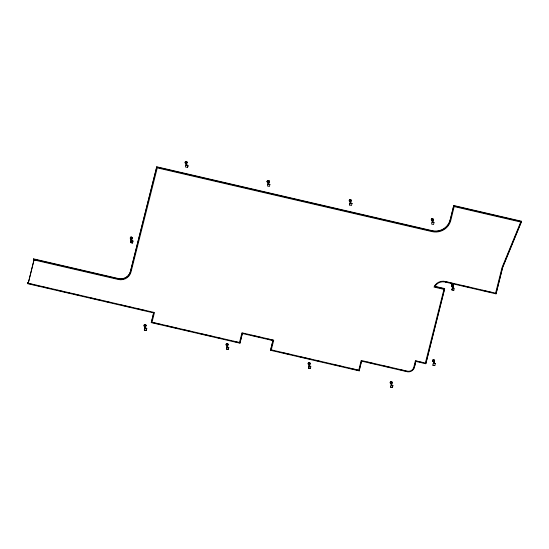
<?xml version="1.0" encoding="UTF-8"?>
<svg xmlns="http://www.w3.org/2000/svg" width="549" height="549" viewBox="0 0 549 549"><rect width="100%" height="100%" fill="white"/><g stroke="black" fill="none" stroke-linecap="round" stroke-linejoin="round"><path stroke-width="0.82" d="M131.623 238.362L131.184 238.211M132.391 238.362L131.465 238.239M145.602 328.556L145.368 325.687L144.888 325.687L146.137 325.687L145.204 325.749C147.228 329.071 143.371 329.009 145.08 325.646M186.255 162.422C188.087 169.723 185.137 160.747 186.351 162.929C184.986 162.971 188.657 162.079 186.296 162.888M186.653 165.276L186.317 162.724M227.416 344.799L226.991 344.944L227.204 344.607M269.284 181.781C268.392 180.937 267.967 182.941 268.337 181.623M268.406 182.007L269.291 181.712M309.279 363.747L309.005 363.5L309.355 366.574L308.95 363.994L310.254 363.754L309.327 363.747C310.652 372.984 309.341 360.343 308.49 364.261M309.821 366.375L309.485 363.761L308.95 363.98M350.578 200.824L350.173 201.133L349.864 199.548L350.187 200.639L351.353 200.749M350.77 203.35L350.392 200.659M392.302 382.866L390.861 383.024M391.725 385.398L390.888 381.562L390.867 383.037M432.736 219.909L431.487 220.362L432.482 219.772L432.111 220.005L432.516 222.599L432.166 219.525L432.523 220.039L432.07 220.176L432.056 219.634M432.056 219.655C433.031 219.092 432.221 221.851 432.955 222.592M433.408 219.778L432.475 219.847M433.436 360.83C433.751 361.818 433.916 360.062 432.811 361.503M433.902 360.878L434.671 360.871L433.751 360.865L434.245 363.486L433.751 360.865M452.699 285.494L453.076 288.184M452.307 285.453L452.856 285.418L452.596 285.727M453.652 285.652L452.548 285.439L452.568 285.857M130.937 238.431L131.52 238.088M132.041 240.922C130.847 238.431 131.561 245.705 131.156 238.033L131.314 238.273M227.06 347.277L227.725 346.989L227.567 347.634M350.674 200.872L350.488 201.208M350.996 203.384L350.605 202.91L350.235 203.404M391.629 382.9L391.252 383.312L391.279 382.914M432.729 219.888L432.454 220.286M433.209 361.022L433.401 360.666M131.458 238.691L131.06 238.685M131.149 238.287L130.909 237.086M131.486 238.458L131.376 238.156M145.361 325.763C143.433 326.147 145.657 326.339 144.888 325.729M227.3 347.538L226.977 344.648M226.888 344.957L227.3 345.06L227.025 344.443M227.279 344.896L228.192 344.724L227.259 344.786L227.609 347.325M268.372 181.76L267.987 181.945L268.337 184.485M268.228 181.568L267.994 181.932L268.372 181.891M350.138 201.016L350.454 203.562M432.749 361.455L433.545 361.139M452.397 286.036C454.908 285.624 451.525 291.533 452.438 285.501M452.74 285.755L453.659 285.576M27.505 283.661L27.594 282.701L27.505 283.661L153.734 312.944L151.291 322.634L239.947 343.2L242.39 333.511L272.997 340.613L270.554 350.303L359.211 370.87L361.599 360.796M454.236 206.335L450.791 220.437A15.509 15.084 -7.8 0 1 432.029 231.623L157.275 167.891L131.039 271.954A10.465 10.177 -7.8 0 1 118.378 279.51L33.516 259.821L33.462 259.444L33.606 258.86L118.474 278.549A9.855 9.58 -7.8 0 0 130.388 271.439L156.774 166.793L432.125 230.662A14.898 14.487 -7.8 0 0 450.139 219.923L453.769 205.518L521.495 221.233L521.55 221.611L502.637 267.651L496.028 293.866L444.608 281.932A9.065 8.818 -7.8 0 0 435.048 286.303L434.877 286.653L444.669 288.925L425.804 363.747L415.868 361.441L415.819 361.064L418.304 361.64M33.516 259.821L33.606 258.86M133.023 241.018L132.549 243.049L130.566 242.589L131.039 240.551C136.776 242.377 128.219 239.083 132.055 241.43L131.63 238.293M130.566 242.589L131.053 240.647M33.661 259.238L118.522 278.926A9.855 9.58 -7.8 0 0 130.442 271.817L156.774 166.793M144.298 329.99L144.771 327.952L146.775 328.508L146.288 330.45L144.298 329.99L146.288 330.45M185.871 164.94L185.397 166.978L187.387 167.438C190.544 164.446 182.241 164.542 187.875 165.496M146.274 330.354L146.775 328.508M187.861 165.407L187.387 167.438M151.291 322.634L153.686 312.566L153.734 312.944M228.816 347.448L228.343 349.487L226.353 349.02L226.833 346.989L228.816 347.448L227.952 348.032M267.933 183.977L267.452 186.015L269.442 186.475L269.916 184.437L267.933 183.977L269.916 184.437M242.335 333.133L239.947 343.2M270.554 350.303L272.949 340.229L267.981 339.083M308.401 367.96L308.888 366.025L310.878 366.485L310.405 368.516L308.401 367.96L310.405 368.516M350.001 203.109L349.514 205.045L349.988 203.013L351.991 203.569L349.988 203.013M308.414 368.056L308.888 366.025M349.5 204.955L351.504 205.511L351.978 203.473M359.362 369.683L361.4 361.606M392.933 385.522L392.46 387.553L390.469 387.093L390.95 385.062L392.933 385.522L392.068 386.105M432.049 222.05L431.576 224.081L433.559 224.541L434.033 222.51L432.049 222.05L434.033 222.51M156.829 167.171L432.18 231.047A14.898 14.487 -7.8 0 0 450.194 220.3L453.769 205.518M415.819 361.064L414.351 367.453A5.936 5.771 -7.8 0 1 407.173 371.735L361.654 361.173M414.351 367.453L415.868 361.441M435.611 285.006A9.065 8.818 -7.8 0 0 435 285.926L434.822 286.276L444.621 288.548L425.804 363.747M435.302 363.603L434.822 365.634L432.838 365.174L433.312 363.143L435.316 363.699L433.312 363.143M451.82 289.879L452.294 287.848L454.284 288.307L453.81 290.339L451.806 289.783L453.81 290.339M131.678 238.602L131.52 238.067M186.056 162.669C185.301 162.133 186.523 164.034 186.502 162.593M349.933 200.68L349.946 201.085M309.375 363.555C307.811 363.63 310.096 364.913 309.368 363.541M309.856 366.485L309.609 365.929L309.135 366.416M521.495 221.233L502.582 267.274L496.028 293.866M309.018 363.905L308.764 362.56M452.445 285.693L452.74 285.954M131.506 241.1L131.417 238.424M186.365 165.324L186.173 162.827M185.377 163.3L185.933 162.916M144.792 326.099L144.97 325.406L145.238 328.501M226.95 344.998L226.366 345.184M432.495 220.156L432.104 220.019L432.461 219.936M391.238 384.725L391.183 383.058M390.387 383.374L391.169 382.934L390.483 383.257M433.717 363.644L433.367 361.112M349.939 200.701L350.55 203.439M452.301 285.432L452.397 286.05M391.224 385.158L391.842 385.062L391.773 385.666M433.888 361.269L433.792 360.652M434.218 363.685L433.93 363.04L433.703 363.726M130.477 238.87L131.273 238.554M144.833 325.907L144.215 326.271M267.37 182.295L268.228 181.863M267.432 182.337L268.358 181.925M349.432 201.325L350.276 200.872L349.493 201.373M432.173 220.046L431.487 220.362M452.355 285.803L451.834 286.043M186.701 165.551L186.488 164.837L186.262 165.53M268.756 184.581L268.646 183.888L268.18 184.368M433.888 361.256L433.209 361.002M131.245 238.156L130.985 237.058M144.943 325.578L144.716 324.459L145.053 325.674M452.479 285.576L452.836 288.026M185.315 163.259L186.09 162.82M130.538 238.911L131.184 238.396M226.27 345.307L227.053 344.868M308.332 364.337L309.101 363.912M451.738 286.159L452.513 285.72M185.816 161.612L186.166 162.531M186.337 165.489L186.07 162.401L186.413 165.119M131.65 240.702L131.348 238.245M267.802 180.511L268.125 181.602L267.871 180.484M268.399 184.526L268.132 181.431L268.488 184.402M144.963 325.598L145.313 328.13M431.994 218.55L432.241 219.675M226.771 343.489L227.025 344.628M227.293 347.002L227.012 344.436M452.239 284.348L452.561 285.439M309.005 363.5L308.833 362.525M309.43 366.204L309.073 363.472M433.25 359.815L433.401 360.686M391.444 385.439L391.06 382.536L391.334 382.783M268.111 181.465L268.235 182.227L268.317 181.458M349.946 201.064L350.482 201.188M144.861 325.482L145.444 325.715M145.176 326.188L145.444 325.694L145.711 328.227M226.929 345.177L227.396 344.559L226.785 345.06M350.173 200.515L350.66 200.776M132.398 238.287L131.472 238.28L131.815 240.887M268.715 184.238L268.365 181.705M433.792 360.672L433.779 363.692M433.696 360.638L433.868 363.562M453.824 205.896L521.55 221.611M454.27 206.616L520.72 222.029L502.047 267.473L495.575 293.145L445.884 281.616A9.683 9.415 -7.8 0 0 433.991 287.065L443.928 289.371L425.358 363.026L415.421 360.72L413.754 367.315A5.325 5.174 -7.8 0 1 407.317 371.151L361.201 360.453L358.758 370.15L271.295 349.857L273.745 340.167L241.937 332.79L239.494 342.48L152.032 322.194L154.475 312.498L27.649 283.078M448.979 282.584L445.685 281.822L445.733 282.2M450.626 282.968L453.927 283.73M462.999 285.837L465.47 286.413M467.117 286.791L470.418 287.559M481.96 290.236L486.908 291.382M488.555 291.766L491.849 292.528M130.552 242.493L132.549 243.049M33.462 259.444L35.959 260.02M419.958 362.024L423.272 362.793M27.45 283.284L34.093 284.821M35.754 285.206L39.075 285.981M43.227 286.942L48.209 288.101M57.35 290.215L64.823 291.951M66.484 292.336L69.805 293.104M73.957 294.072L78.939 295.225M90.564 297.922L95.547 299.081M97.207 299.466L100.536 300.234M104.687 301.202L109.67 302.355M121.295 305.052L126.277 306.205M127.938 306.596L131.259 307.365M137.902 308.902L145.375 310.638M251.435 335.24L256.404 336.393M258.057 336.777L261.365 337.546M367.391 362.141L374.843 363.87M383.95 365.984L391.396 367.706M400.502 369.82L406.294 371.165M151.243 322.256L155.381 323.217M157.041 323.601L160.356 324.37M166.978 325.907L176.922 328.213M183.551 329.75L186.036 330.326M187.696 330.711L191.011 331.479M200.124 333.6L207.577 335.329M209.238 335.714L212.552 336.482M216.69 337.443L221.666 338.596M233.263 341.286L238.239 342.439M270.506 349.926L273.821 350.694M282.934 352.808L290.387 354.537M299.5 356.651L306.96 358.38M308.613 358.765L311.928 359.533M316.073 360.494L321.041 361.647M332.646 364.337L337.614 365.49M339.275 365.874L342.583 366.643M349.212 368.18L359.156 370.486L359.211 370.87M432.399 222.606L432.66 222.194M185.885 161.584L186.07 162.566M432.056 218.687L432.31 219.641M450.139 219.923L450.194 220.3M452.733 285.569L453.076 288.108M452.41 285.322L452.85 288.273M444.621 288.548L444.669 288.925M432.639 219.785L432.983 222.4L432.502 219.916M432.125 230.662L432.18 231.047M434.822 286.276L434.877 286.653M434.822 365.634L432.838 365.174M407.173 371.735L407.125 371.357A5.936 5.771 -7.8 0 0 409.437 371.44M392.46 387.553L390.469 387.093M391.54 382.797L391.883 385.405M391.135 382.509L391.506 385.487M350.585 200.749L350.921 203.363M350.241 200.605L350.598 203.157M268.523 181.712L268.948 184.855M272.949 340.229L272.997 340.613M228.343 349.487L226.353 349.02M227.423 344.724L227.849 347.867L226.847 347.085M226.943 344.47L227.389 347.414M131.225 237.998L131.595 240.977M130.388 271.439L130.442 271.817M118.474 278.549L118.522 278.926M441.204 281.575A9.065 8.818 -7.8 0 1 444.553 281.548M414.07 367.796A5.936 5.771 -7.8 0 1 413.322 369.12M412.244 370.218A5.936 5.771 -7.8 0 1 411.613 370.657M34.072 259.677L28.246 283.215L34.072 259.677M130.758 238.87A0.947 0.92 -7.8 0 0 132.24 238.177A0.947 0.92 -7.8 0 0 130.895 237.271A0.947 0.92 -7.8 0 0 130.758 238.87M130.689 238.959A1.064 1.036 -7.8 0 0 132.357 238.191A1.064 1.036 -7.8 0 0 130.847 237.175A1.064 1.036 -7.8 0 0 130.689 238.959M433.031 361.455A0.947 0.92 -7.8 0 0 434.513 360.768A0.947 0.92 -7.8 0 0 433.168 359.863A0.947 0.92 -7.8 0 0 433.031 361.455M432.962 361.544A1.064 1.036 -7.8 0 0 434.63 360.775A1.064 1.036 -7.8 0 0 433.12 359.76A1.064 1.036 -7.8 0 0 432.962 361.544M452.012 286.159A0.947 0.92 -7.8 0 0 453.501 285.473A0.947 0.92 -7.8 0 0 452.15 284.567A0.947 0.92 -7.8 0 0 452.012 286.159M451.944 286.235A1.064 1.036 -7.8 0 0 453.611 285.459A1.064 1.036 -7.8 0 0 452.101 284.444A1.064 1.036 -7.8 0 0 451.944 286.235M144.49 326.271A0.947 0.92 -7.8 0 0 145.979 325.578A0.947 0.92 -7.8 0 0 144.627 324.672A0.947 0.92 -7.8 0 0 144.49 326.271M144.421 326.36A1.064 1.036 -7.8 0 0 146.089 325.591A1.064 1.036 -7.8 0 0 144.579 324.576A1.064 1.036 -7.8 0 0 144.421 326.36M308.607 364.337A0.947 0.92 -7.8 0 0 310.096 363.651A0.947 0.92 -7.8 0 0 308.744 362.745A0.947 0.92 -7.8 0 0 308.607 364.337M308.538 364.433A1.064 1.036 -7.8 0 0 310.206 363.658A1.064 1.036 -7.8 0 0 308.696 362.642A1.064 1.036 -7.8 0 0 308.538 364.433M226.545 345.3A0.947 0.92 -7.8 0 0 228.034 344.614A0.947 0.92 -7.8 0 0 226.689 343.708A0.947 0.92 -7.8 0 0 226.545 345.3M226.476 345.376A1.064 1.036 -7.8 0 0 228.151 344.607A1.064 1.036 -7.8 0 0 226.634 343.592A1.064 1.036 -7.8 0 0 226.476 345.376M390.668 383.374A0.947 0.92 -7.8 0 0 392.151 382.687A0.947 0.92 -7.8 0 0 390.806 381.781A0.947 0.92 -7.8 0 0 390.668 383.374M390.593 383.449A1.064 1.036 -7.8 0 0 392.267 382.674A1.064 1.036 -7.8 0 0 390.751 381.658A1.064 1.036 -7.8 0 0 390.593 383.449M431.768 220.362A0.947 0.92 -7.8 0 0 433.25 219.675A0.947 0.92 -7.8 0 0 431.905 218.77A0.947 0.92 -7.8 0 0 431.768 220.362M431.699 220.458A1.064 1.036 -7.8 0 0 433.367 219.682A1.064 1.036 -7.8 0 0 431.857 218.667A1.064 1.036 -7.8 0 0 431.699 220.458M349.706 201.325A0.947 0.92 -7.8 0 0 351.195 200.639A0.947 0.92 -7.8 0 0 349.85 199.733A0.947 0.92 -7.8 0 0 349.706 201.325M349.638 201.401A1.064 1.036 -7.8 0 0 351.305 200.632A1.064 1.036 -7.8 0 0 349.795 199.616A1.064 1.036 -7.8 0 0 349.638 201.401M267.651 182.295A0.947 0.92 -7.8 0 0 269.134 181.602A0.947 0.92 -7.8 0 0 267.788 180.696A0.947 0.92 -7.8 0 0 267.651 182.295A0.968 0.94 -7.8 0 0 269.147 181.589A0.968 0.94 -7.8 0 0 267.782 180.662A0.968 0.94 -7.8 0 0 267.637 182.289M267.583 182.385A1.064 1.036 -7.8 0 0 269.25 181.616A1.064 1.036 -7.8 0 0 267.734 180.58A1.064 1.036 -7.8 0 0 267.583 182.364A1.064 1.036 -7.8 0 0 269.25 181.595A1.064 1.036 -7.8 0 0 267.74 180.6A1.064 1.036 -7.8 0 0 267.583 182.385M185.576 163.252A0.968 0.94 -7.8 0 0 187.092 162.552A0.968 0.94 -7.8 0 0 185.72 161.626A0.968 0.94 -7.8 0 0 185.576 163.252M185.521 163.328A1.064 1.036 -7.8 0 0 187.188 162.559A1.064 1.036 -7.8 0 0 185.679 161.543A1.064 1.036 -7.8 0 0 185.521 163.328"/></g></svg>
